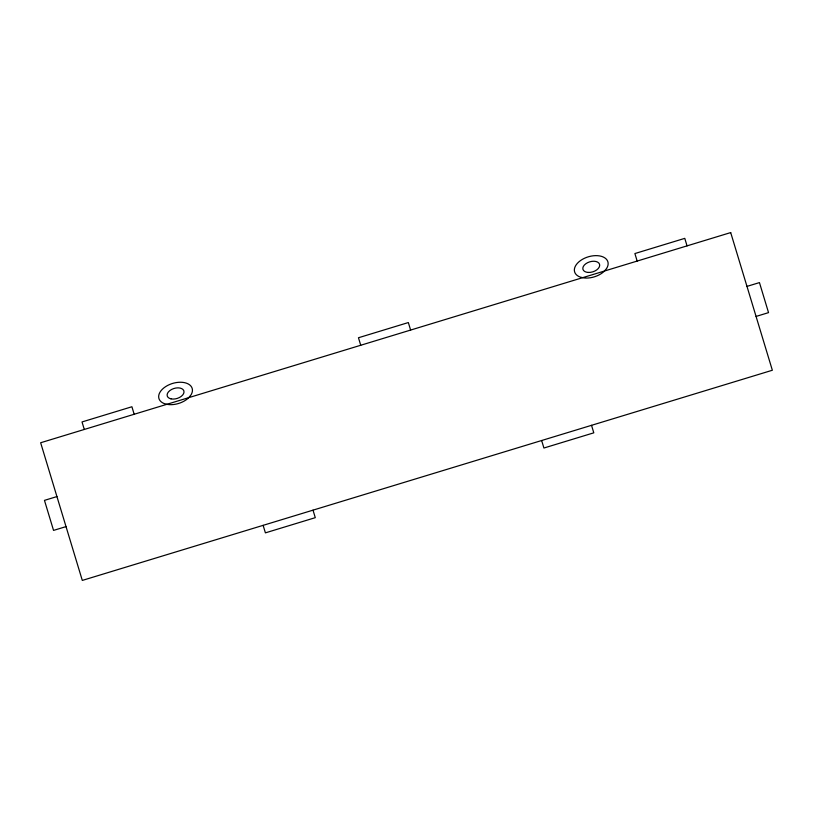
<?xml version="1.0" encoding="UTF-8"?>
<svg xmlns="http://www.w3.org/2000/svg" width="813" height="813" viewBox="0 0 813 813"><rect width="100%" height="100%" fill="white"/><g stroke="black" fill="none" stroke-linecap="round" stroke-linejoin="round"><path stroke-width="1.22" d="M56.93 496.57L44.461 500.371L53.546 530.401L66.026 526.611M746.974 286.389L759.454 282.599L768.539 312.629L756.07 316.43M687.046 245.872L684.78 238.361L634.892 253.554L637.168 261.064M591.529 425.321L593.795 432.831L543.917 448.024L541.641 440.514M410.616 330.068L408.339 322.558L358.462 337.751L360.728 345.261M313.015 510.158L315.281 517.668L265.404 532.861L263.127 525.35M134.175 414.264L131.909 406.754L82.022 421.947L84.298 429.457M606.539 268.544L604.161 271.349A17.378 10.457 -17 0 1 584.059 277.944L580.34 277.121A17.378 10.457 -17 0 1 577.433 263.26A17.378 10.457 -17 0 1 599.74 255.943A17.378 10.457 -17 0 1 606.539 268.544M190.405 395.789L187.813 398.553A17.378 10.457 -17 0 1 167.488 404.437L163.921 403.461A17.378 10.457 -17 0 1 162.326 389.264A17.378 10.457 -17 0 1 184.886 382.73A17.378 10.457 -17 0 1 190.405 395.789M730.694 232.579L40.65 442.75L82.306 580.421L772.35 370.25L730.694 232.579M171.015 398.858A8.689 5.234 -17 0 0 184.002 392.1A8.689 5.234 -17 0 0 171.655 389.427A8.689 5.234 -17 0 0 171.015 398.858M588.399 272.446A8.689 5.234 -17 0 0 599.557 264.316A8.689 5.234 -17 0 0 585.777 263.778A8.689 5.234 -17 0 0 588.399 272.446"/></g></svg>
